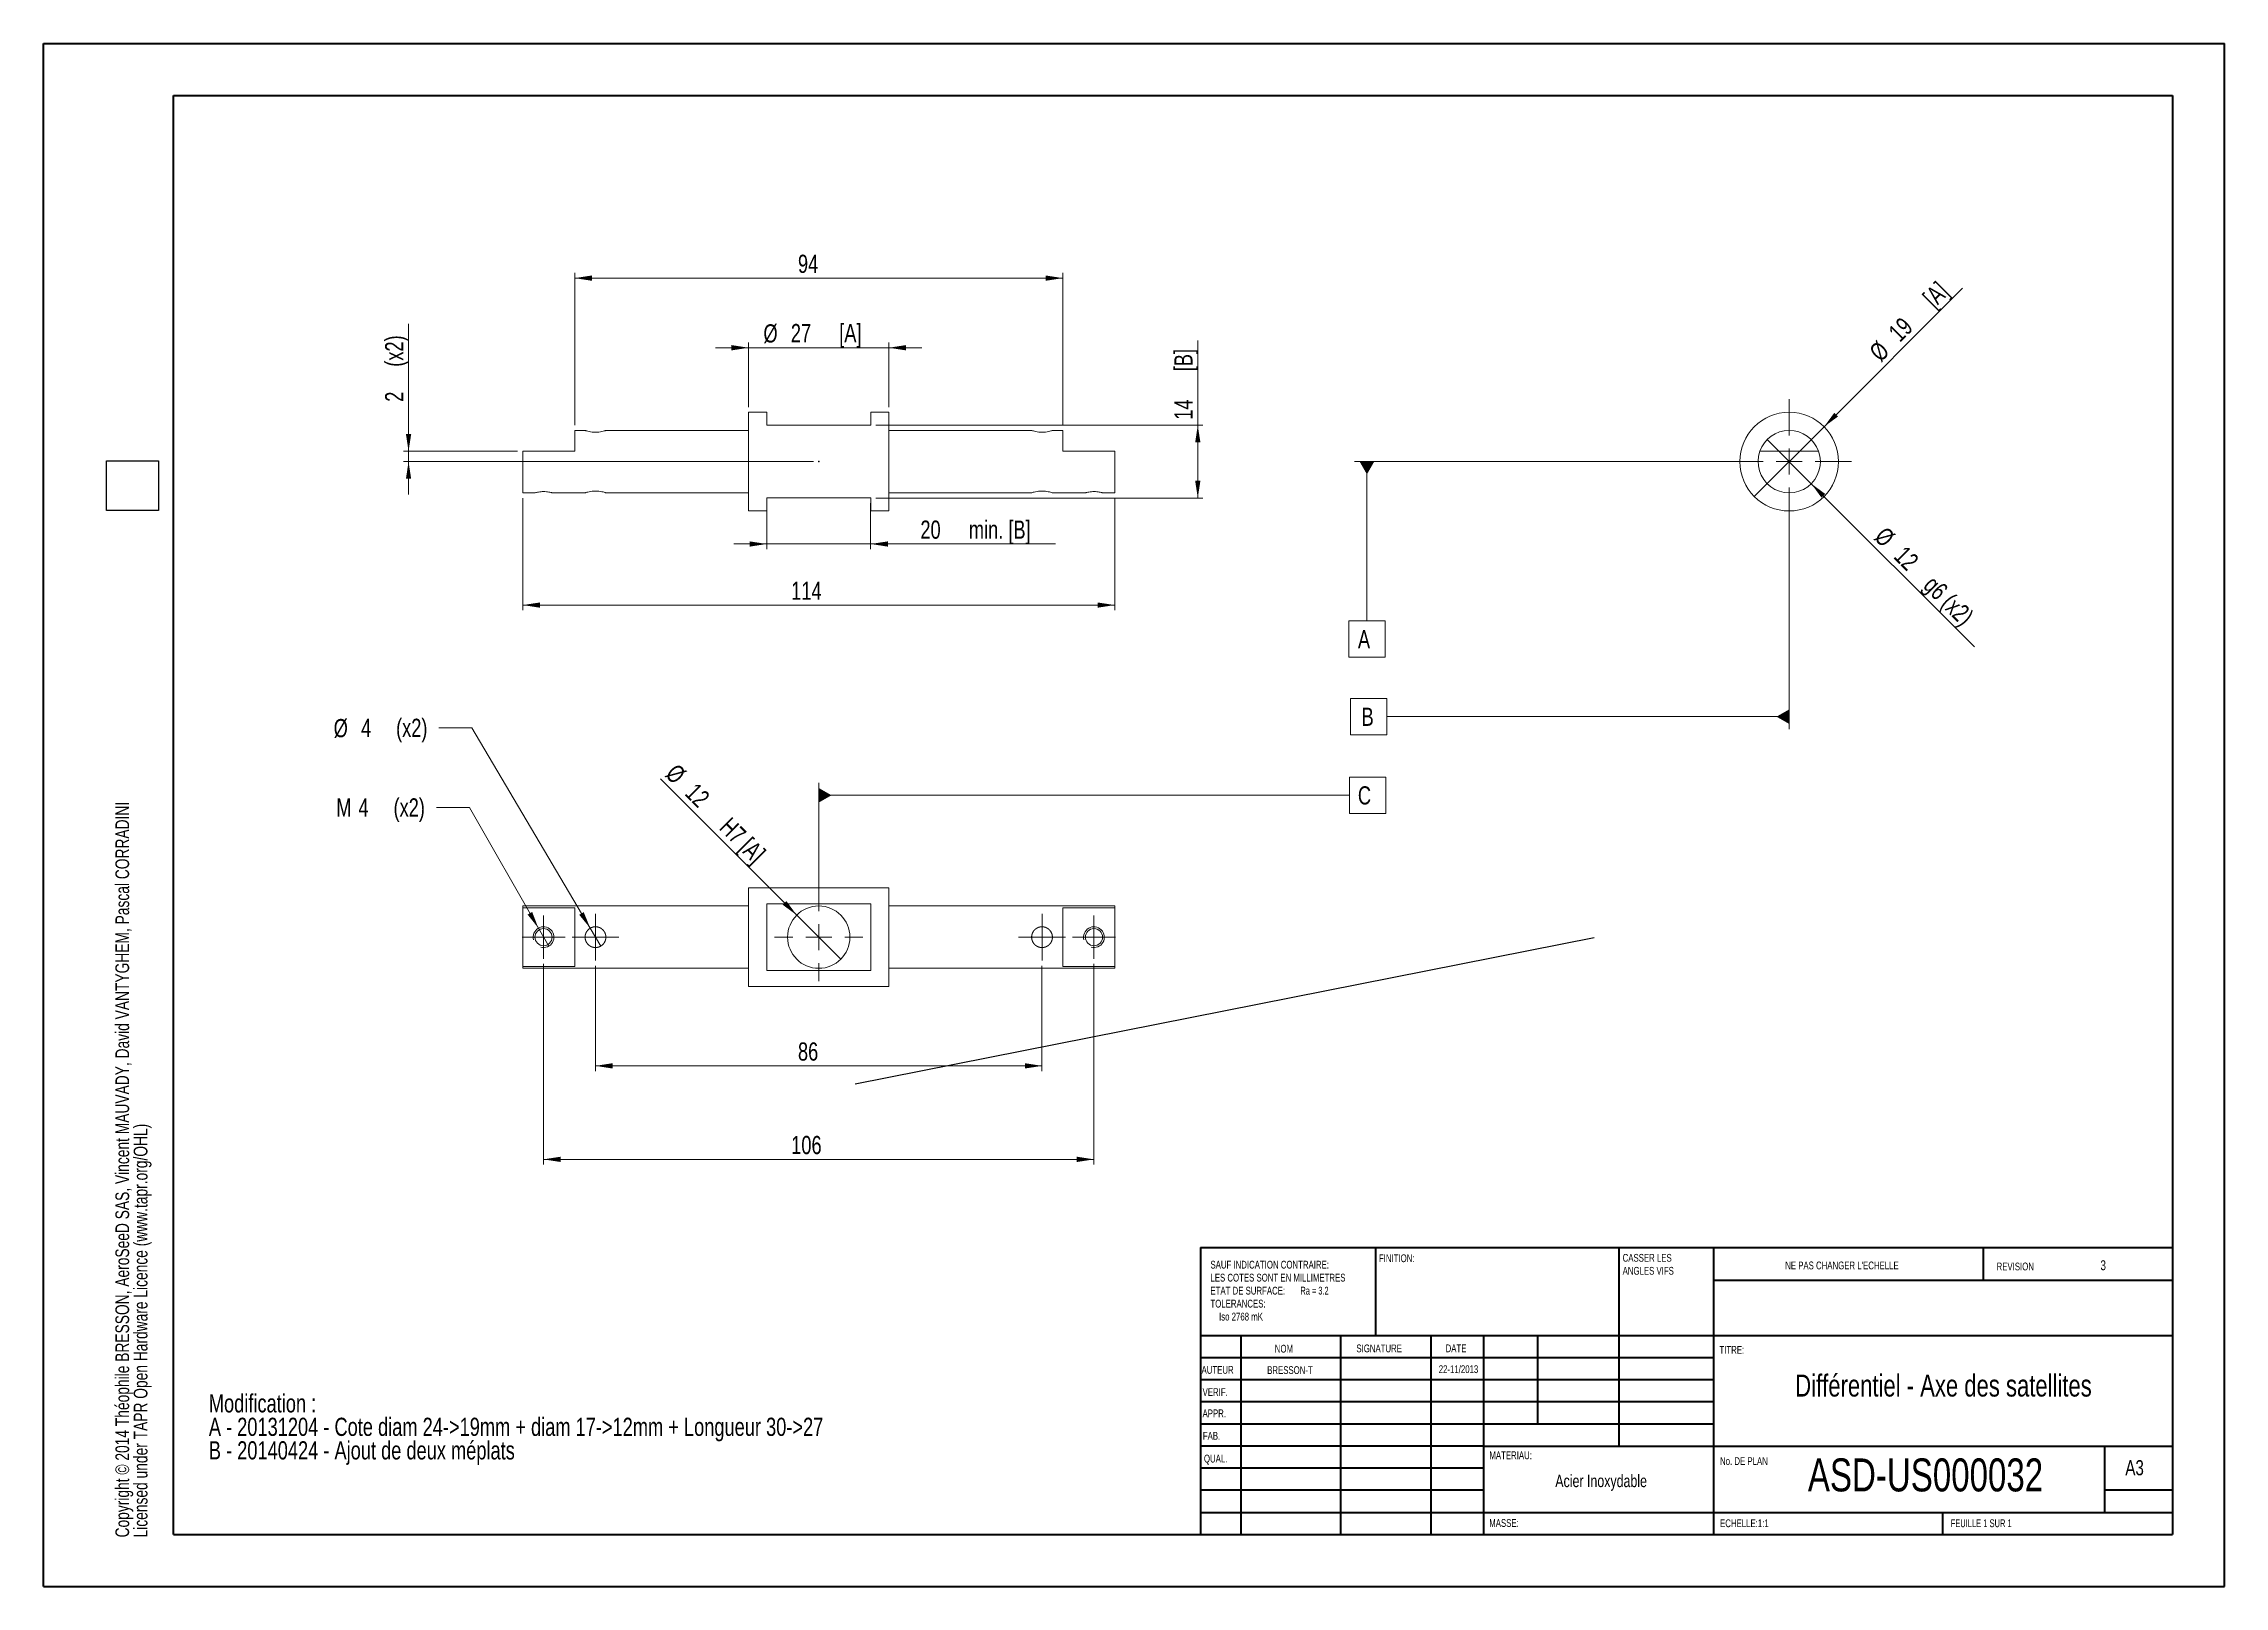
# Model space of a CAD drawing. Header units: millimetres. Extents: x 0 to 420, y 0 to 297.
import ezdxf

# ---------------------------------------------------------------- set-up
doc = ezdxf.new("R2010")
doc.units = ezdxf.units.MM
doc.header["$PDSIZE"] = -1
doc.styles.add('SLDTEXTSTYLE0', font='TXT', dxfattribs={"width": 0.75})
doc.styles.add('SLDTEXTSTYLE1', font='TXT', dxfattribs={"width": 0.7})
doc.styles.add('SLDTEXTSTYLE2', font='TXT', dxfattribs={"width": 0.6875})
doc.dimstyles.new('SLDDIMSTYLE0', dxfattribs={"dimtxt": 3.5, "dimasz": 3.302, "dimexe": 0, "dimexo": 0.0625, "dimgap": 0.875, "dimtad": 1, "dimrnd": 1e-09, "dimzin": 12, "dimdsep": 46, "dimtxsty": 'SLDTEXTSTYLE0', "dimsah": 1, "dimcen": 0.09, "dimadec": 0, "dimazin": 3, "dimtfac": 1, "dimtmove": 0, "dimatfit": 0, "dimfxl": 1, "dimfrac": 2, "dimtolj": 1, "dimtzin": 12, "dimarcsym": 0})
doc.dimstyles.new('SLDDIMSTYLE1', dxfattribs={"dimtxt": 3.5, "dimasz": 3.302, "dimexe": 0, "dimexo": 0.0625, "dimgap": 0.875, "dimtad": 0, "dimtih": 1, "dimtoh": 1, "dimrnd": 1e-09, "dimzin": 12, "dimdsep": 46, "dimtxsty": 'SLDTEXTSTYLE0', "dimsah": 1, "dimcen": 0.09, "dimadec": 0, "dimazin": 3, "dimtfac": 1, "dimtmove": 0, "dimatfit": 0, "dimfxl": 1, "dimfrac": 2, "dimtolj": 1, "dimtzin": 12, "dimarcsym": 0})
doc.dimstyles.new('SLDDIMSTYLE10', dxfattribs={"dimtxt": 3.5, "dimasz": 3.302, "dimexe": 0, "dimexo": 0.0625, "dimgap": 0.875, "dimtad": 1, "dimrnd": 1e-09, "dimzin": 12, "dimdsep": 46, "dimtxsty": 'SLDTEXTSTYLE0', "dimblk1": 'NONE', "dimsah": 1, "dimcen": 0, "dimadec": 0, "dimazin": 3, "dimtfac": 1, "dimtmove": 0, "dimatfit": 3, "dimldrblk": 'NONE', "dimfxl": 1, "dimfrac": 2, "dimtolj": 1, "dimtzin": 12, "dimarcsym": 0})
doc.dimstyles.new('SLDDIMSTYLE11', dxfattribs={"dimtxt": 3.5, "dimasz": 3.302, "dimexe": 0, "dimexo": 0.0625, "dimgap": 0.875, "dimtad": 1, "dimrnd": 1e-09, "dimzin": 12, "dimdsep": 46, "dimtxsty": 'SLDTEXTSTYLE0', "dimblk1": 'NONE', "dimsah": 1, "dimcen": 0, "dimadec": 0, "dimazin": 3, "dimtfac": 1, "dimtmove": 0, "dimatfit": 3, "dimldrblk": 'NONE', "dimfxl": 1, "dimfrac": 2, "dimtolj": 1, "dimtzin": 12, "dimarcsym": 0})
doc.dimstyles.new('SLDDIMSTYLE2', dxfattribs={"dimtxt": 3.5, "dimasz": 3.302, "dimexe": 0, "dimexo": 0.0625, "dimgap": 0.875, "dimtad": 0, "dimtih": 1, "dimtoh": 1, "dimrnd": 1e-09, "dimzin": 12, "dimdsep": 46, "dimtxsty": 'SLDTEXTSTYLE0', "dimsah": 1, "dimcen": 0.09, "dimadec": 0, "dimazin": 3, "dimtfac": 1, "dimtofl": 0, "dimtmove": 0, "dimatfit": 3, "dimfxl": 1, "dimfrac": 2, "dimtolj": 1, "dimtzin": 12, "dimarcsym": 0})
doc.dimstyles.new('SLDDIMSTYLE3', dxfattribs={"dimtxt": 3.5, "dimasz": 3.302, "dimexe": 0, "dimexo": 0.0625, "dimgap": 0.875, "dimtad": 1, "dimrnd": 1e-09, "dimzin": 12, "dimdsep": 46, "dimtxsty": 'SLDTEXTSTYLE0', "dimsah": 1, "dimcen": 0.09, "dimadec": 0, "dimazin": 3, "dimtfac": 1, "dimtofl": 0, "dimtmove": 0, "dimatfit": 3, "dimfxl": 1, "dimfrac": 2, "dimtolj": 1, "dimtzin": 12, "dimarcsym": 0})
doc.dimstyles.new('SLDDIMSTYLE4', dxfattribs={"dimtxt": 3.5, "dimasz": 3.302, "dimexe": 0, "dimexo": 0.0625, "dimgap": 0.875, "dimtad": 0, "dimtih": 1, "dimtoh": 1, "dimrnd": 1e-09, "dimzin": 12, "dimdsep": 46, "dimtxsty": 'SLDTEXTSTYLE0', "dimsah": 1, "dimcen": 0.09, "dimadec": 0, "dimazin": 3, "dimtfac": 1, "dimtmove": 0, "dimatfit": 0, "dimfxl": 1, "dimfrac": 2, "dimtolj": 1, "dimtzin": 12, "dimarcsym": 0})
doc.dimstyles.new('SLDDIMSTYLE6', dxfattribs={"dimtxt": 3.5, "dimasz": 3.302, "dimexe": 0, "dimexo": 0.0625, "dimgap": 0.875, "dimtad": 0, "dimtih": 1, "dimtoh": 1, "dimrnd": 1e-09, "dimzin": 12, "dimdsep": 46, "dimtxsty": 'SLDTEXTSTYLE0', "dimblk1": 'NONE', "dimsah": 1, "dimcen": 0, "dimadec": 0, "dimazin": 3, "dimtfac": 1, "dimtmove": 0, "dimatfit": 3, "dimldrblk": 'NONE', "dimfxl": 1, "dimfrac": 2, "dimtolj": 1, "dimtzin": 12, "dimarcsym": 0})
doc.dimstyles.new('SLDDIMSTYLE7', dxfattribs={"dimtxt": 3.5, "dimasz": 3.302, "dimexe": 0, "dimexo": 0.0625, "dimgap": 0.875, "dimtad": 0, "dimtih": 1, "dimtoh": 1, "dimrnd": 1e-09, "dimzin": 12, "dimdsep": 46, "dimtxsty": 'SLDTEXTSTYLE0', "dimblk1": 'NONE', "dimsah": 1, "dimcen": 0, "dimadec": 0, "dimazin": 3, "dimtfac": 1, "dimtmove": 0, "dimatfit": 3, "dimldrblk": 'NONE', "dimfxl": 1, "dimfrac": 2, "dimtolj": 1, "dimtzin": 12, "dimarcsym": 0})
doc.dimstyles.new('SLDDIMSTYLE8', dxfattribs={"dimtxt": 3.5, "dimasz": 3.302, "dimexe": 0, "dimexo": 0.0625, "dimgap": 0.875, "dimtad": 1, "dimrnd": 1e-09, "dimzin": 12, "dimdsep": 46, "dimtxsty": 'SLDTEXTSTYLE0', "dimblk1": 'NONE', "dimsah": 1, "dimcen": 0, "dimadec": 0, "dimazin": 3, "dimtfac": 1, "dimtmove": 0, "dimatfit": 3, "dimldrblk": 'NONE', "dimfxl": 1, "dimfrac": 2, "dimtolj": 1, "dimtzin": 12, "dimarcsym": 0})
doc.dimstyles.new('SLDDIMSTYLE9', dxfattribs={"dimtxt": 0, "dimasz": 3.302, "dimexe": 0, "dimexo": 0.0625, "dimgap": 0, "dimtad": 0, "dimtih": 1, "dimtoh": 1, "dimdec": 0, "dimrnd": 1e-09, "dimzin": 0, "dimdsep": 46, "dimtxsty": 'Standard', "dimblk1": 'NONE', "dimblk2": 'NONE', "dimsah": 1, "dimcen": 0.09, "dimadec": 0, "dimazin": 0, "dimtfac": 3.302, "dimtdec": 0, "dimtofl": 0, "dimtmove": 0, "dimatfit": 3, "dimldrblk": 'NONE', "dimfxl": 1, "dimfrac": 2, "dimtolj": 1, "dimtzin": 0, "dimarcsym": 0})
picture_1 = doc.add_image_def('image1.bmp', size_in_pixel=(400, 420))

# ---------------------------------------------------------------- blocks, each defined once
blk = doc.blocks.new('SW_NOTE_0')
at = {"color": 0, "linetype": 'Continuous', "lineweight": 0, "char_height": 3.5, "attachment_point": 1, "style": 'SLDTEXTSTYLE0'}
for s, insert in [('Modification :', (0, 4.51)), ('A - 20131204 - Cote diam 24->19mm + diam 17->12mm + Longueur 30->27', (0, -0.01)), ('B - 20140424 - Ajout de deux méplats', (0, -4.54))]:
    blk.add_mtext(s, dxfattribs=dict(at, insert=insert))
blk = doc.blocks.new('SW_NOTE_1')
at = {"color": 0, "linetype": 'Continuous', "lineweight": 0, "char_height": 2.6458, "attachment_point": 1, "rotation": 90, "style": 'SLDTEXTSTYLE0'}
for s, insert in [('Copyright © 2014 Théophile BRESSON, AeroSeeD SAS, Vincent MAUVADY, David VANTYGHEM, Pascal CORRADINI', (-3.41, 0)), ('Licensed under TAPR Open Hardware Licence (www.tapr.org/OHL)', (0.12, 0))]:
    blk.add_mtext(s, dxfattribs=dict(at, insert=insert))
blk = doc.blocks.new('SW_NOTE_2')
at = {"color": 0, "linetype": 'Continuous', "lineweight": 0, "char_height": 1.5, "attachment_point": 1, "style": 'SLDTEXTSTYLE0'}
for s, insert in [('CASSER LES', (0, 1.93)), ('ANGLES VIFS', (0, -0.57))]:
    blk.add_mtext(s, dxfattribs=dict(at, insert=insert))
blk = doc.blocks.new('SW_NOTE_3')
at = {"color": 0, "linetype": 'Continuous', "lineweight": 0, "char_height": 1.5, "attachment_point": 1}
for s, insert, style in [('SAUF INDICATION CONTRAIRE:', (0, 1.93), 'SLDTEXTSTYLE0'), ('LES COTES SONT EN MILLIMETRES', (0, -0.57), 'SLDTEXTSTYLE0'), ('ETAT DE SURFACE:', (0, -3.07), 'SLDTEXTSTYLE0'), ('Ra = 3.2', (17.33, -3.07), 'SLDTEXTSTYLE2'), ('TOLERANCES:', (0, -5.57), 'SLDTEXTSTYLE0'), ('Iso 2768 mK', (1.66, -8.07), 'SLDTEXTSTYLE0')]:
    blk.add_mtext(s, dxfattribs=dict(at, insert=insert, style=style))
blk = doc.blocks.new('*D5')
at = {"color": 7, "linetype": 'Continuous', "lineweight": 0}
for p, q in [((70.36, 218.74), (70.36, 243.26)), ((91.36, 218.74), (69.36, 218.74)), ((70.36, 218.74), (70.36, 216.74)), ((148.36, 216.74), (69.36, 216.74)), ((70.36, 216.74), (70.36, 210.39))]:
    blk.add_line(p, q, dxfattribs=at)
for points in [[(70.36, 218.74), (70.87, 222.05), (69.86, 222.05)], [(70.36, 216.74), (69.86, 213.44), (70.87, 213.44)]]:
    blk.add_solid(points, dxfattribs=at)
at = {"color": 7, "linetype": 'Continuous', "lineweight": 0, "char_height": 3.5, "attachment_point": 1, "rotation": 90, "style": 'SLDTEXTSTYLE0'}
for s, insert in [('(x2)', (65.85, 235.01, 0.1)), ('2', (65.85, 228.27, 0.1))]:
    blk.add_mtext(s, dxfattribs=dict(at, insert=insert))
blk = doc.blocks.new('*D6')
at = {"color": 7, "linetype": 'Continuous', "lineweight": 0}
for p, q in [((135.86, 227.24), (135.86, 239.67)), ((162.86, 227.24), (162.86, 239.67)), ((135.86, 238.67), (129.51, 238.67)), ((135.86, 238.67), (162.86, 238.67)), ((162.86, 238.67), (169.21, 238.67))]:
    blk.add_line(p, q, dxfattribs=at)
for points in [[(135.86, 238.67), (132.56, 239.18), (132.56, 238.16)], [(162.86, 238.67), (166.17, 238.16), (166.17, 239.18)]]:
    blk.add_solid(points, dxfattribs=at)
at = {"color": 7, "linetype": 'Continuous', "lineweight": 0, "char_height": 3.5, "attachment_point": 1, "style": 'SLDTEXTSTYLE0'}
for s, insert in [('%%c', (138.71, 243.18, 0.1)), ('27', (143.99, 243.24, 0.1)), ('[A]', (153.31, 243.24, 0.1))]:
    blk.add_mtext(s, dxfattribs=dict(at, insert=insert))
blk = doc.blocks.new('*D7')
at = {"color": 7, "linetype": 'Continuous', "lineweight": 0}
for p, q in [((102.36, 223.74), (102.36, 253.07)), ((102.36, 252.07), (196.36, 252.07)), ((196.36, 223.74), (196.36, 253.07))]:
    blk.add_line(p, q, dxfattribs=at)
for points in [[(102.36, 252.07), (105.67, 251.56), (105.67, 252.58)], [(196.36, 252.07), (193.06, 252.58), (193.06, 251.56)]]:
    blk.add_solid(points, dxfattribs=at)
at = {"color": 7, "linetype": 'Continuous', "lineweight": 0, "insert": (145.36, 256.58, 0.1), "char_height": 3.5, "attachment_point": 1, "style": 'SLDTEXTSTYLE0'}
blk.add_mtext('94', dxfattribs=at)
blk = doc.blocks.new('*D8')
at = {"color": 7, "linetype": 'Continuous', "lineweight": 0}
for p, q in [((92.36, 209.74), (92.36, 188.13)), ((206.36, 209.74), (206.36, 188.13)), ((92.36, 189.13), (206.36, 189.13))]:
    blk.add_line(p, q, dxfattribs=at)
for points in [[(92.36, 189.13), (95.67, 188.62), (95.67, 189.63)], [(206.36, 189.13), (203.06, 189.63), (203.06, 188.62)]]:
    blk.add_solid(points, dxfattribs=at)
at = {"color": 7, "linetype": 'Continuous', "lineweight": 0, "insert": (144.06, 193.64, 0.1), "char_height": 3.5, "attachment_point": 1, "style": 'SLDTEXTSTYLE0'}
blk.add_mtext('114', dxfattribs=at)
blk = doc.blocks.new('*D9')
at = {"color": 7, "linetype": 'Continuous', "lineweight": 0}
for p, q in [((222.36, 223.74), (222.36, 240.07)), ((160.36, 223.74), (223.36, 223.74)), ((222.36, 223.74), (222.36, 209.74)), ((160.36, 209.74), (223.36, 209.74))]:
    blk.add_line(p, q, dxfattribs=at)
for points in [[(222.36, 223.74), (221.86, 220.44), (222.87, 220.44)], [(222.36, 209.74), (222.87, 213.05), (221.86, 213.05)]]:
    blk.add_solid(points, dxfattribs=at)
at = {"color": 7, "linetype": 'Continuous', "lineweight": 0, "char_height": 3.5, "attachment_point": 1, "rotation": 90, "style": 'SLDTEXTSTYLE0'}
for s, insert in [('[B]', (217.85, 234.14, 0.1)), ('14', (217.85, 224.81, 0.1))]:
    blk.add_mtext(s, dxfattribs=dict(at, insert=insert))
blk = doc.blocks.new('*D10')
at = {"color": 7, "linetype": 'Continuous', "lineweight": 0}
for p, q in [((139.36, 208.74), (139.36, 199.89)), ((159.36, 208.74), (159.36, 199.89)), ((139.36, 200.89), (133.01, 200.89)), ((139.36, 200.89), (159.36, 200.89)), ((159.36, 200.89), (194.94, 200.89))]:
    blk.add_line(p, q, dxfattribs=at)
for points in [[(139.36, 200.89), (136.06, 201.39), (136.06, 200.38)], [(159.36, 200.89), (162.67, 200.38), (162.67, 201.39)]]:
    blk.add_solid(points, dxfattribs=at)
at = {"color": 7, "linetype": 'Continuous', "lineweight": 0, "char_height": 3.5, "attachment_point": 1, "style": 'SLDTEXTSTYLE0'}
for s, insert in [('20', (168.94, 205.4, 0.1)), ('min. [B]', (178.27, 205.4, 0.1))]:
    blk.add_mtext(s, dxfattribs=dict(at, insert=insert))
blk = doc.blocks.new('*D12')
at = {"color": 7, "linetype": 'Continuous', "lineweight": 0}
for p, q in [((106.36, 119.7), (106.36, 99.42)), ((192.36, 119.7), (192.36, 99.42)), ((106.36, 100.42), (192.36, 100.42))]:
    blk.add_line(p, q, dxfattribs=at)
for points in [[(106.36, 100.42), (109.67, 99.91), (109.67, 100.93)], [(192.36, 100.42), (189.06, 100.93), (189.06, 99.91)]]:
    blk.add_solid(points, dxfattribs=at)
at = {"color": 7, "linetype": 'Continuous', "lineweight": 0, "insert": (145.36, 104.93, 0.1), "char_height": 3.5, "attachment_point": 1, "style": 'SLDTEXTSTYLE0'}
blk.add_mtext('86', dxfattribs=at)
blk = doc.blocks.new('*D13')
at = {"color": 7, "linetype": 'Continuous', "lineweight": 0}
for p, q in [((96.36, 120.05), (96.36, 81.42)), ((202.36, 120.05), (202.36, 81.42)), ((96.36, 82.42), (202.36, 82.42))]:
    blk.add_line(p, q, dxfattribs=at)
for points in [[(96.36, 82.42), (99.67, 81.91), (99.67, 82.93)], [(202.36, 82.42), (199.06, 82.93), (199.06, 81.91)]]:
    blk.add_solid(points, dxfattribs=at)
at = {"color": 7, "linetype": 'Continuous', "lineweight": 0, "insert": (144.06, 86.93, 0.1), "char_height": 3.5, "attachment_point": 1, "style": 'SLDTEXTSTYLE0'}
blk.add_mtext('106', dxfattribs=at)
blk = doc.blocks.new('*D14')
at = {"color": 7, "linetype": 'Continuous', "lineweight": 0}
for p, q in [((82.56, 165.49), (76.21, 165.49)), ((105.35, 126.92), (82.56, 165.49)), ((107.38, 123.48), (105.35, 126.92))]:
    blk.add_line(p, q, dxfattribs=at)
blk.add_solid([(105.35, 126.92), (104.1, 130.02), (103.23, 129.5)], dxfattribs=at)
at = {"color": 7, "linetype": 'Continuous', "lineweight": 0, "char_height": 3.5, "attachment_point": 1, "style": 'SLDTEXTSTYLE0'}
for s, insert in [('%%c', (55.94, 167.19, 0.1)), ('4', (61.22, 167.25, 0.1)), ('(x2)', (67.96, 167.25, 0.1))]:
    blk.add_mtext(s, dxfattribs=dict(at, insert=insert))
blk = doc.blocks.new('_NONE')
blk = doc.blocks.new('*D15')
at = {"color": 7, "linetype": 'Continuous', "lineweight": 0}
for p, q in [((82.07, 150.19), (75.72, 150.19)), ((95.37, 126.93), (82.07, 150.19)), ((97.36, 123.46), (95.37, 126.93))]:
    blk.add_line(p, q, dxfattribs=at)
blk.add_solid([(95.37, 126.93), (94.17, 130.05), (93.29, 129.55)], dxfattribs=at)
at = {"color": 7, "linetype": 'Continuous', "lineweight": 0, "char_height": 3.5, "attachment_point": 1, "style": 'SLDTEXTSTYLE0'}
for s, insert in [('M', (56.44, 151.92, 0.1)), ('4', (60.72, 151.92, 0.1)), ('(x2)', (67.47, 151.92, 0.1))]:
    blk.add_mtext(s, dxfattribs=dict(at, insert=insert))
blk = doc.blocks.new('*D16')
at = {"color": 7, "linetype": 'Continuous', "lineweight": 0}
for q in [(118.91, 155.65), (153.61, 120.95)]:
    blk.add_line((145.12, 129.44), q, dxfattribs=at)
blk.add_solid([(145.12, 129.44), (143.15, 132.13), (142.43, 131.42)], dxfattribs=at)
at = {"color": 7, "linetype": 'Continuous', "lineweight": 0, "char_height": 3.5, "attachment_point": 1, "rotation": 315, "style": 'SLDTEXTSTYLE0'}
for s, insert in [('%%c', (122.09, 158.83, 0.1)), ('12', (125.86, 155.14, 0.1)), ('H7 [A]', (132.46, 148.54, 0.1))]:
    blk.add_mtext(s, dxfattribs=dict(at, insert=insert))
blk = doc.blocks.new('SW_CENTERMARKSYMBOL_0')
at = {"color": 0, "linetype": 'Continuous', "lineweight": 0}
for p, q in [((0, 5), (0, 8.5)), ((-5, 0), (-8.5, 0)), ((0, 0), (-2.5, 0)), ((0, 0), (0, 2.5)), ((0, 0), (0, -2.5)), ((0, 0), (2.5, 0)), ((5, 0), (8.5, 0)), ((0, -5), (0, -8.5))]:
    blk.add_line(p, q, dxfattribs=at)
blk = doc.blocks.new('SW_CENTERMARKSYMBOL_1')
at = {"color": 0, "linetype": 'Continuous', "lineweight": 0}
for p, q in [((0, 2.5), (0, 4.5)), ((-2.5, 0), (-4.5, 0)), ((0, 0), (-2.5, 0)), ((0, 0), (0, 2.5)), ((0, 0), (0, -2.5)), ((0, 0), (2.5, 0)), ((2.5, 0), (4.5, 0)), ((0, -2.5), (0, -4.5))]:
    blk.add_line(p, q, dxfattribs=at)
blk = doc.blocks.new('SW_CENTERMARKSYMBOL_2')
at = {"color": 0, "linetype": 'Continuous', "lineweight": 0}
for p, q in [((0, 2.5), (0, 4.5)), ((-2.5, 0), (-4.5, 0)), ((0, 0), (-2.5, 0)), ((0, 0), (0, 2.5)), ((0, 0), (0, -2.5)), ((0, 0), (2.5, 0)), ((2.5, 0), (4.5, 0)), ((0, -2.5), (0, -4.5))]:
    blk.add_line(p, q, dxfattribs=at)
blk = doc.blocks.new('SW_CENTERMARKSYMBOL_3')
at = {"color": 0, "linetype": 'Continuous', "lineweight": 0}
for p, q in [((-2.5, 0), (-4.15, 0)), ((0, 0), (-2.5, 0)), ((0, 2.5), (0, 4.15)), ((0, 0), (0, 2.5)), ((0, 0), (0, -2.5)), ((0, 0), (2.5, 0)), ((2.5, 0), (4.15, 0)), ((0, -2.5), (0, -4.15))]:
    blk.add_line(p, q, dxfattribs=at)
blk = doc.blocks.new('SW_CENTERMARKSYMBOL_4')
at = {"color": 0, "linetype": 'Continuous', "lineweight": 0}
for p, q in [((-2.5, 0), (-4.15, 0)), ((0, 0), (-2.5, 0)), ((0, 2.5), (0, 4.15)), ((0, 0), (0, 2.5)), ((0, 0), (0, -2.5)), ((0, 0), (2.5, 0)), ((2.5, 0), (4.15, 0)), ((0, -2.5), (0, -4.15))]:
    blk.add_line(p, q, dxfattribs=at)
blk = doc.blocks.new('SW_DATUMTAG_0')
at = {"color": 0, "linetype": 'Continuous', "lineweight": 0}
for p, q in [((-103.83, -16.03), (-103.83, 5.18)), ((-1.6, -0.72), (-1.6, 6.28)), ((-1.6, 6.28), (5.4, 6.28)), ((5.4, 6.28), (5.4, -0.72)), ((-103.83, 2.78), (-1.6, 2.78)), ((5.4, -0.72), (-1.6, -0.72))]:
    blk.add_line(p, q, dxfattribs=at)
blk.add_solid([(-103.83, 1.38), (-103.83, 4.18), (-101.38, 2.78)], dxfattribs=at)
at = {"color": 0, "linetype": 'Continuous', "lineweight": 0, "insert": (0, 4.51), "char_height": 3.5, "attachment_point": 1, "style": 'SLDTEXTSTYLE0'}
blk.add_mtext('C', dxfattribs=at)
blk = doc.blocks.new('*D23')
at = {"color": 7, "linetype": 'Continuous', "lineweight": 0}
for q in [(332.02, 220.99), (371.95, 181.06)]:
    blk.add_line((340.51, 212.5), q, dxfattribs=at)
blk.add_solid([(340.51, 212.5), (342.48, 209.81), (343.2, 210.53)], dxfattribs=at)
at = {"color": 7, "linetype": 'Continuous', "lineweight": 0, "char_height": 3.5, "attachment_point": 1, "rotation": 315, "style": 'SLDTEXTSTYLE0'}
for s, insert in [('%%c', (354.93, 204.45, 0.1)), ('12', (358.7, 200.76, 0.1)), ('g6 (x2)', (364.36, 195.09, 0.1))]:
    blk.add_mtext(s, dxfattribs=dict(at, insert=insert))
blk = doc.blocks.new('*D24')
at = {"color": 7, "linetype": 'Continuous', "lineweight": 0}
for q in [(369.67, 250.15), (329.55, 210.03)]:
    blk.add_line((342.98, 223.46), q, dxfattribs=at)
blk.add_solid([(342.98, 223.46), (345.68, 225.44), (344.96, 226.16)], dxfattribs=at)
at = {"color": 7, "linetype": 'Continuous', "lineweight": 0, "char_height": 3.5, "attachment_point": 1, "rotation": 45, "style": 'SLDTEXTSTYLE0'}
for s, insert in [('[A]', (361.7, 248.62, 0.1)), ('19', (355.1, 242.03, 0.1)), ('%%c', (351.41, 238.26, 0.1))]:
    blk.add_mtext(s, dxfattribs=dict(at, insert=insert))
blk = doc.blocks.new('SW_CENTERMARKSYMBOL_5')
at = {"color": 0, "linetype": 'Continuous', "lineweight": 0}
for p, q in [((0, 5), (0, 12)), ((-5, 0), (-12, 0)), ((0, 0), (-2.5, 0)), ((0, 0), (0, 2.5)), ((0, 0), (0, -2.5)), ((0, 0), (2.5, 0)), ((5, 0), (12, 0)), ((0, -5), (0, -12))]:
    blk.add_line(p, q, dxfattribs=at)
blk = doc.blocks.new('SW_DATUMTAG_1')
at = {"color": 0, "linetype": 'Continuous', "lineweight": 0}
for p, q in [((71.06, 36.95), (-0.67, 36.95)), ((1.73, 36.95), (1.73, 6.28)), ((-1.77, -0.72), (-1.77, 6.28)), ((-1.77, 6.28), (5.23, 6.28)), ((5.23, 6.28), (5.23, -0.72)), ((5.23, -0.72), (-1.77, -0.72))]:
    blk.add_line(p, q, dxfattribs=at)
blk.add_solid([(3.13, 36.95), (0.33, 36.95), (1.73, 34.5)], dxfattribs=at)
at = {"color": 0, "linetype": 'Continuous', "lineweight": 0, "insert": (0, 4.51), "char_height": 3.5, "attachment_point": 1, "style": 'SLDTEXTSTYLE0'}
blk.add_mtext('A', dxfattribs=at)
blk = doc.blocks.new('SW_DATUMTAG_2')
at = {"color": 0, "linetype": 'Continuous', "lineweight": 0}
for p, q in [((82.36, 39.88), (82.36, 0.38)), ((-2.16, -0.72), (-2.16, 6.28)), ((-2.16, 6.28), (4.84, 6.28)), ((4.84, 6.28), (4.84, -0.72)), ((82.36, 2.78), (4.84, 2.78)), ((4.84, -0.72), (-2.16, -0.72))]:
    blk.add_line(p, q, dxfattribs=at)
blk.add_solid([(82.36, 1.38), (82.36, 4.18), (79.91, 2.78)], dxfattribs=at)
at = {"color": 0, "linetype": 'Continuous', "lineweight": 0, "insert": (0, 4.51), "char_height": 3.5, "attachment_point": 1, "style": 'SLDTEXTSTYLE0'}
blk.add_mtext('B', dxfattribs=at)

msp = doc.modelspace()

# ---------------------------------------------------------------- linework, layer by layer
at = {"color": 7, "linetype": 'Continuous', "lineweight": 40}
for p, q in [((0.079, 0.215), (0.079, 297.215)), ((0.079, 297.215), (420.079, 297.215)), ((420.079, 0.215), (420.079, 297.215)), ((25.079, 10.215), (25.079, 287.215)), ((25.079, 287.215), (410.079, 287.215)), ((410.079, 287.215), (410.079, 10.215)), ((222.879, 65.465), (410.079, 65.465)), ((222.879, 65.465), (222.879, 10.215)), ((256.679, 48.465), (256.679, 65.465)), ((303.479, 65.465), (303.479, 27.215)), ((321.679, 65.465), (321.679, 10.215)), ((373.679, 59.09), (373.679, 65.465)), ((410.079, 59.09), (321.679, 59.09)), ((410.079, 48.465), (222.879, 48.465)), ((230.679, 48.465), (230.679, 10.215)), ((249.87, 48.465), (249.87, 10.215)), ((267.278, 48.465), (267.278, 10.215)), ((277.479, 10.215), (277.479, 48.465)), ((287.879, 31.465), (287.879, 48.465)), ((321.679, 44.215), (222.879, 44.215)), ((321.679, 39.965), (222.879, 39.965)), ((321.679, 35.715), (222.879, 35.715)), ((321.679, 31.465), (222.879, 31.465)), ((277.479, 27.215), (222.879, 27.215)), ((277.479, 27.215), (410.079, 27.215)), ((397.079, 14.465), (397.079, 27.215)), ((277.479, 22.965), (222.879, 22.965)), ((277.479, 18.715), (222.879, 18.715)), ((410.079, 18.715), (397.079, 18.715)), ((222.879, 14.465), (410.079, 14.465)), ((365.879, 10.215), (365.879, 14.465)), ((25.079, 10.215), (410.079, 10.215)), ((0.079, 0.215), (420.079, 0.215))]:
    msp.add_line(p, q, dxfattribs=at)
at = {"color": 7, "linetype": 'Continuous', "lineweight": 15}
for p, q in [((104.386, 222.745), (102.364, 222.745)), ((102.364, 222.745), (102.364, 218.745)), ((135.864, 222.745), (108.346, 222.745)), ((139.364, 226.245), (135.864, 226.245)), ((135.864, 226.245), (135.864, 207.245)), ((139.364, 223.745), (139.364, 226.245)), ((159.364, 223.745), (139.364, 223.745)), ((162.864, 226.245), (159.364, 226.245)), ((159.364, 226.245), (159.364, 223.745)), ((162.864, 226.245), (162.864, 207.245)), ((190.386, 222.745), (162.864, 222.745)), ((196.364, 222.745), (194.346, 222.745)), ((196.364, 218.745), (196.364, 222.745)), ((92.364, 218.745), (92.364, 210.745)), ((102.364, 218.745), (92.364, 218.745)), ((106.203, 222.411), (106.538, 222.412)), ((192.203, 222.411), (192.538, 222.412)), ((206.364, 218.745), (196.364, 218.745)), ((206.364, 218.745), (206.364, 210.745)), ((330.608, 218.745), (341.921, 218.745)), ((92.364, 210.745), (94.726, 210.745)), ((96.483, 210.971), (96.181, 210.969)), ((97.995, 210.745), (104.383, 210.745)), ((106.526, 211.079), (106.191, 211.078)), ((108.342, 210.745), (135.864, 210.745)), ((162.864, 210.745), (190.383, 210.745)), ((192.526, 211.079), (192.191, 211.078)), ((194.342, 210.745), (200.726, 210.745)), ((202.483, 210.971), (202.181, 210.969)), ((203.995, 210.745), (206.364, 210.745)), ((135.864, 207.245), (139.364, 207.245)), ((139.364, 209.745), (159.364, 209.745)), ((139.364, 207.245), (139.364, 209.745)), ((159.364, 209.745), (159.364, 207.245)), ((159.364, 207.245), (162.864, 207.245)), ((162.864, 134.697), (135.864, 134.697)), ((135.864, 134.697), (135.864, 115.697)), ((162.864, 134.697), (162.864, 115.697)), ((135.864, 131.197), (92.364, 131.197)), ((92.364, 131.197), (92.364, 130.854)), ((92.364, 130.854), (102.364, 130.854)), ((92.364, 130.854), (92.364, 119.54)), ((102.364, 130.854), (102.364, 119.54)), ((139.364, 131.62), (159.364, 131.62)), ((139.364, 118.774), (139.364, 131.62)), ((159.364, 131.62), (159.364, 118.774)), ((206.364, 131.197), (162.864, 131.197)), ((196.364, 130.854), (206.364, 130.854)), ((196.364, 119.54), (196.364, 130.854)), ((206.364, 131.197), (206.364, 130.854)), ((206.364, 119.54), (206.364, 130.854)), ((92.364, 119.54), (92.364, 119.197)), ((102.364, 119.54), (92.364, 119.54)), ((92.364, 119.197), (135.864, 119.197)), ((159.364, 118.774), (139.364, 118.774)), ((162.864, 119.197), (206.364, 119.197)), ((206.364, 119.54), (196.364, 119.54)), ((206.364, 119.54), (206.364, 119.197)), ((135.864, 115.697), (162.864, 115.697))]:
    msp.add_line(p, q, dxfattribs=at)
at = {"color": 7, "linetype": 'Continuous'}
for q in [(149.364, 216.821), (149.402, 216.745)]:
    msp.add_line((149.364, 216.745), q, dxfattribs=at)
at = {"color": 7, "linetype": 'Continuous', "lineweight": 15}
for centre, radius in [((336.265, 216.745), 9.5), ((149.364, 125.197), 6), ((96.364, 125.197), 1.65), ((202.364, 125.197), 1.65)]:
    msp.add_circle(centre, radius, dxfattribs=at)
for start, end in [(19.47122, 160.52878), (160.52878, 19.47122)]:
    msp.add_arc((336.265, 216.745), 6, start, end, dxfattribs=at)
at = {"color": 7, "linetype": 'Continuous', "lineweight": 0}
for centre in [(96.364, 125.197), (202.364, 125.197)]:
    msp.add_arc(centre, 2, 255, 195, dxfattribs=at)
at = {"color": 7, "linetype": 'Continuous', "lineweight": 15}
for points, knots in [([(106.364, 222.402), (106.147, 222.409), (105.712, 222.424), (105.126, 222.529), (104.671, 222.645), (104.396, 222.734), (104.389, 222.736), (104.386, 222.737)], [0, 0, 0, 0, 0.206602, 0.4129174, 0.6265862, 0.8457174, 1, 1, 1, 1]), ([(108.346, 222.739), (108.341, 222.737), (108.33, 222.733), (108.069, 222.649), (107.629, 222.535), (107.035, 222.425), (106.585, 222.409), (106.364, 222.402)], [0, 0, 0, 0, 0.15849068, 0.361609, 0.57228667, 0.79112584, 1, 1, 1, 1]), ([(192.364, 222.402), (192.147, 222.409), (191.712, 222.424), (191.126, 222.529), (190.671, 222.645), (190.396, 222.734), (190.389, 222.736), (190.386, 222.737)], [0, 0, 0, 0, 0.2066029, 0.4129181, 0.6265866, 0.8457176, 1, 1, 1, 1]), ([(194.346, 222.739), (194.341, 222.737), (194.33, 222.733), (194.069, 222.649), (193.629, 222.535), (193.035, 222.425), (192.585, 222.409), (192.364, 222.402)], [0, 0, 0, 0, 0.1584907, 0.3616091, 0.5722867, 0.791127, 1, 1, 1, 1]), ([(94.726, 210.748), (94.734, 210.75), (94.751, 210.755), (94.989, 210.817), (95.372, 210.896), (95.855, 210.963), (96.204, 210.972), (96.364, 210.976)], [0, 0, 0, 0, 0.1776974, 0.3845768, 0.5972885, 0.8149578, 1, 1, 1, 1]), ([(96.364, 210.976), (96.546, 210.971), (96.909, 210.961), (97.396, 210.889), (97.769, 210.81), (97.99, 210.751), (97.994, 210.75), (97.995, 210.75)], [0, 0, 0, 0, 0.2092598, 0.4183255, 0.6324272, 0.850119, 1, 1, 1, 1]), ([(104.383, 210.751), (104.388, 210.753), (104.399, 210.756), (104.66, 210.84), (105.1, 210.955), (105.694, 211.064), (106.144, 211.08), (106.364, 211.088)], [0, 0, 0, 0, 0.1584907, 0.3616091, 0.5722867, 0.791127, 1, 1, 1, 1]), ([(106.364, 211.088), (106.582, 211.08), (107.017, 211.065), (107.603, 210.96), (108.058, 210.844), (108.332, 210.756), (108.34, 210.753), (108.342, 210.752)], [0, 0, 0, 0, 0.2066029, 0.4129181, 0.6265866, 0.8457176, 1, 1, 1, 1]), ([(190.383, 210.751), (190.388, 210.753), (190.399, 210.756), (190.66, 210.84), (191.1, 210.955), (191.694, 211.064), (192.144, 211.08), (192.364, 211.088)], [0, 0, 0, 0, 0.15849068, 0.361609, 0.57228667, 0.79112584, 1, 1, 1, 1]), ([(192.364, 211.088), (192.582, 211.08), (193.017, 211.065), (193.603, 210.96), (194.058, 210.844), (194.332, 210.756), (194.34, 210.753), (194.342, 210.752)], [0, 0, 0, 0, 0.206602, 0.4129174, 0.6265862, 0.8457174, 1, 1, 1, 1]), ([(200.726, 210.748), (200.734, 210.75), (200.751, 210.755), (200.989, 210.817), (201.372, 210.896), (201.855, 210.963), (202.204, 210.972), (202.364, 210.976)], [0, 0, 0, 0, 0.17769738, 0.38457689, 0.59728857, 0.81495924, 1, 1, 1, 1]), ([(202.364, 210.976), (202.546, 210.971), (202.909, 210.961), (203.396, 210.889), (203.769, 210.81), (203.99, 210.751), (203.994, 210.75), (203.995, 210.75)], [0, 0, 0, 0, 0.2092611, 0.4183254, 0.6324269, 0.8501191, 1, 1, 1, 1]), ([(106.498, 123.197), (106.231, 123.197), (106.101, 123.21), (105.844, 123.261), (105.716, 123.3), (105.475, 123.401), (105.36, 123.463), (105.143, 123.608), (105.042, 123.691), (104.767, 123.966), (104.618, 124.187), (104.468, 124.548), (104.429, 124.675), (104.377, 124.934), (104.365, 125.064), (104.364, 125.327), (104.378, 125.461), (104.429, 125.718), (104.467, 125.843), (104.568, 126.087), (104.631, 126.202), (104.775, 126.418), (104.859, 126.52), (105.043, 126.704), (105.143, 126.786), (105.359, 126.931), (105.476, 126.993), (105.716, 127.093), (105.841, 127.132), (106.1, 127.184), (106.232, 127.197), (106.626, 127.197), (106.891, 127.144), (107.253, 126.994), (107.37, 126.931), (107.586, 126.786), (107.686, 126.704), (107.963, 126.427), (108.11, 126.209), (108.261, 125.844), (108.3, 125.719), (108.351, 125.462), (108.364, 125.329), (108.364, 125.065), (108.352, 124.935), (108.3, 124.676), (108.261, 124.549), (108.111, 124.187), (107.962, 123.966), (107.687, 123.691), (107.585, 123.607), (107.369, 123.463), (107.254, 123.401), (107.013, 123.3), (106.885, 123.261), (106.628, 123.21), (106.498, 123.197), (106.231, 123.197)], [-0.03125, -0.03125, 0, 0, 0.03125, 0.03125, 0.0625, 0.0625, 0.09375, 0.09375, 0.125, 0.125, 0.1875, 0.1875, 0.21875, 0.21875, 0.25, 0.25, 0.28125, 0.28125, 0.3125, 0.3125, 0.34375, 0.34375, 0.375, 0.375, 0.40625, 0.40625, 0.4375, 0.4375, 0.46875, 0.46875, 0.5, 0.5, 0.5625, 0.5625, 0.59375, 0.59375, 0.625, 0.625, 0.6875, 0.6875, 0.71875, 0.71875, 0.75, 0.75, 0.78125, 0.78125, 0.8125, 0.8125, 0.875, 0.875, 0.90625, 0.90625, 0.9375, 0.9375, 0.96875, 0.96875, 1, 1, 1.03125, 1.03125]), ([(192.498, 123.197), (192.231, 123.197), (192.101, 123.21), (191.844, 123.261), (191.716, 123.3), (191.475, 123.401), (191.36, 123.463), (191.143, 123.608), (191.042, 123.691), (190.767, 123.966), (190.618, 124.187), (190.468, 124.548), (190.429, 124.675), (190.377, 124.934), (190.365, 125.064), (190.364, 125.327), (190.378, 125.461), (190.429, 125.718), (190.467, 125.843), (190.568, 126.087), (190.631, 126.202), (190.775, 126.418), (190.859, 126.52), (191.043, 126.704), (191.143, 126.786), (191.359, 126.931), (191.476, 126.993), (191.716, 127.093), (191.841, 127.132), (192.1, 127.184), (192.232, 127.197), (192.626, 127.197), (192.891, 127.144), (193.253, 126.994), (193.37, 126.931), (193.586, 126.786), (193.686, 126.704), (193.963, 126.427), (194.11, 126.209), (194.261, 125.844), (194.3, 125.719), (194.351, 125.462), (194.364, 125.329), (194.364, 125.065), (194.352, 124.935), (194.3, 124.676), (194.261, 124.549), (194.111, 124.187), (193.962, 123.966), (193.687, 123.691), (193.585, 123.607), (193.369, 123.463), (193.254, 123.401), (193.013, 123.3), (192.885, 123.261), (192.628, 123.21), (192.498, 123.197), (192.231, 123.197)], [-0.03125, -0.03125, 0, 0, 0.03125, 0.03125, 0.0625, 0.0625, 0.09375, 0.09375, 0.125, 0.125, 0.1875, 0.1875, 0.21875, 0.21875, 0.25, 0.25, 0.28125, 0.28125, 0.3125, 0.3125, 0.34375, 0.34375, 0.375, 0.375, 0.40625, 0.40625, 0.4375, 0.4375, 0.46875, 0.46875, 0.5, 0.5, 0.5625, 0.5625, 0.59375, 0.59375, 0.625, 0.625, 0.6875, 0.6875, 0.71875, 0.71875, 0.75, 0.75, 0.78125, 0.78125, 0.8125, 0.8125, 0.875, 0.875, 0.90625, 0.90625, 0.9375, 0.9375, 0.96875, 0.96875, 1, 1, 1.03125, 1.03125])]:
    msp.add_open_spline(points, degree=3, knots=knots, dxfattribs=at)
at = {"color": 7, "linetype": 'Continuous'}
msp.add_point((149.364, 216.745), dxfattribs=at)

# ---------------------------------------------------------------- block references
at = {"color": 7, "linetype": 'Continuous', "lineweight": 0}
for name, p in [('SW_CENTERMARKSYMBOL_5', (336.265, 216.745)), ('SW_DATUMTAG_1', (253.208, 179.792)), ('SW_DATUMTAG_2', (253.907, 164.868)), ('SW_DATUMTAG_0', (253.197, 149.73)), ('SW_NOTE_1', (17.313, 9.633)), ('SW_CENTERMARKSYMBOL_0', (149.364, 125.197)), ('SW_CENTERMARKSYMBOL_4', (96.364, 125.197)), ('SW_CENTERMARKSYMBOL_1', (106.364, 125.197)), ('SW_CENTERMARKSYMBOL_2', (192.364, 125.197)), ('SW_CENTERMARKSYMBOL_3', (202.364, 125.197)), ('SW_NOTE_2', (304.188, 62.284)), ('SW_NOTE_3', (224.804, 60.966)), ('SW_NOTE_0', (31.898, 32.69))]:
    msp.add_blockref(name, p, dxfattribs=at)

# ---------------------------------------------------------------- texts
for s, insert, char_height, attachment_point, style in [('FINITION:', (257.25, 64.134), 1.5, 1, 'SLDTEXTSTYLE0'), ('3', (396.742, 62.99), 1.905, 2, 'SLDTEXTSTYLE0'), ("NE PAS CHANGER L'ECHELLE", (335.493, 62.748), 1.5, 1, 'SLDTEXTSTYLE0'), ('REVISION', (376.206, 62.55), 1.5, 1, 'SLDTEXTSTYLE0'), ('NOM', (237.201, 46.716), 1.5, 1, 'SLDTEXTSTYLE0'), ('SIGNATURE', (252.912, 46.777), 1.5, 1, 'SLDTEXTSTYLE0'), ('DATE', (270.094, 46.791), 1.5, 1, 'SLDTEXTSTYLE0'), ('TITRE:', (322.835, 46.493), 1.5, 1, 'SLDTEXTSTYLE0'), ('AUTEUR', (223.091, 42.644), 1.5, 1, 'SLDTEXTSTYLE0'), ('BRESSON-T', (240.114, 42.598), 1.4986, 2, 'SLDTEXTSTYLE0'), ('22-11/2013', (272.576, 42.774), 1.4986, 2, 'SLDTEXTSTYLE0'), ('VERIF.', (223.289, 38.369), 1.5, 1, 'SLDTEXTSTYLE0'), ('Différentiel - Axe des satellites', (365.979, 40.991), 4.23333, 2, 'SLDTEXTSTYLE0'), ('APPR.', (223.281, 34.279), 1.5, 1, 'SLDTEXTSTYLE0'), ('FAB.', (223.334, 29.948), 1.5, 1, 'SLDTEXTSTYLE0'), ('QUAL.', (223.548, 25.564), 1.5, 1, 'SLDTEXTSTYLE0'), ('MATERIAU:', (278.525, 26.201), 1.5, 1, 'SLDTEXTSTYLE0'), ('Acier Inoxydable', (300.045, 21.7), 2.38125, 2, 'SLDTEXTSTYLE0'), ('No. DE PLAN', (322.953, 25.083), 1.5, 1, 'SLDTEXTSTYLE0'), ('ASD-US000032', (362.518, 24.847), 6.35, 2, 'SLDTEXTSTYLE0'), ('A3', (401, 24.515), 2.9104, 1, 'SLDTEXTSTYLE0'), ('MASSE:', (278.497, 13.164), 1.4986, 1, 'SLDTEXTSTYLE0'), ('ECHELLE:1:1', (322.953, 13.115), 1.5, 1, 'SLDTEXTSTYLE0'), ('FEUILLE 1 SUR 1', (367.357, 13.115), 1.5, 1, 'SLDTEXTSTYLE1')]:
    msp.add_mtext(s, dxfattribs=dict(at, insert=insert, char_height=char_height, attachment_point=attachment_point, style=style))

# ---------------------------------------------------------------- dimensions: what is measured, and where the dimension line sits
for base, p1, p2, picture, middle in [((196.364, 254.845), (102.364, 222.745), (196.364, 222.745), '*D7', (149.364, 254.845)), ((206.364, 191.904), (92.364, 210.745), (206.364, 210.745), '*D8', (149.364, 191.904)), ((202.364, 85.197), (96.364, 121.047), (202.364, 121.047), '*D13', (149.364, 85.197)), ((192.364, 103.197), (106.364, 120.697), (192.364, 120.697), '*D12', (149.364, 103.197))]:
    dim = msp.add_linear_dim(base=base, p1=p1, p2=p2, dimstyle='SLDDIMSTYLE2', dxfattribs=at)
    dim.commit()
    dim.dimension.update_dxf_attribs({"geometry": picture, "text_midpoint": middle, "dimtype": 160})
for p1, p2, text, dimstyle, picture, middle in [((329.547, 210.027), (342.982, 223.462), '<> [A]', 'SLDDIMSTYLE11', '*D24', (362.205, 242.685)), ((332.022, 220.987), (340.507, 212.502), '<>g6 (x2)', 'SLDDIMSTYLE10', '*D23', (361.923, 191.086)), ((107.382, 123.475), (105.347, 126.919), '<> (x2)', 'SLDDIMSTYLE6', '*D14', (66.076, 165.485)), ((153.607, 120.954), (145.122, 129.44), '<>H7 [A]', 'SLDDIMSTYLE8', '*D16', (128.848, 145.713))]:
    dim = msp.add_diameter_dim_2p(p1=p1, p2=p2, text=text, dimstyle=dimstyle, dxfattribs=at)
    dim.commit()
    dim.dimension.update_dxf_attribs({"geometry": picture, "text_midpoint": middle, "dimtype": 163})
for base, p1, p2, text, dimstyle, picture, middle in [((70.364, 216.745), (92.364, 218.745), (149.364, 216.745), '<> (x2)', 'SLDDIMSTYLE0', '*D5', (70.364, 235.766)), ((222.364, 209.745), (159.364, 223.745), (159.364, 209.745), '<> [B]', 'SLDDIMSTYLE3', '*D9', (222.364, 232.44))]:
    dim = msp.add_linear_dim(base=base, p1=p1, p2=p2, angle=90, text=text, dimstyle=dimstyle, dxfattribs=at)
    dim.commit()
    dim.dimension.update_dxf_attribs({"geometry": picture, "text_midpoint": middle, "dimtype": 160})
for base, p1, p2, text, dimstyle, picture, middle in [((162.864, 241.476), (135.864, 226.245), (162.864, 226.245), '%%c<> [A]', 'SLDDIMSTYLE1', '*D6', (149.364, 241.476)), ((159.364, 203.665), (139.364, 209.745), (159.364, 209.745), '<> min.  [B]', 'SLDDIMSTYLE4', '*D10', (181.941, 203.665))]:
    dim = msp.add_linear_dim(base=base, p1=p1, p2=p2, text=text, dimstyle=dimstyle, dxfattribs=at)
    dim.commit()
    dim.dimension.update_dxf_attribs({"geometry": picture, "text_midpoint": middle, "dimtype": 160})
dim = msp.add_diameter_dim_2p(p1=(97.358, 123.461), p2=(95.371, 126.933), text='M<> (x2)', dimstyle='SLDDIMSTYLE7', override={"dimpost": '<>'}, dxfattribs=at)
dim.commit()
dim.dimension.update_dxf_attribs({"geometry": '*D15', "text_midpoint": (66.076, 150.186), "dimtype": 163})

# ---------------------------------------------------------------- pictures from other files: only their frames are drawn
image = msp.add_image(picture_1, insert=(22.235, 207.315), size_in_units=(9.558, 10.036), rotation=90)
image.dxf.flags = 7

# ---------------------------------------------------------------- leaders
at = {"color": 7, "linetype": 'Continuous', "lineweight": 0, "has_arrowhead": 0}
msp.add_leader([(298.729, 125.097), (156.364, 96.919)], dimstyle='SLDDIMSTYLE9', dxfattribs=at)

doc.saveas('drawing.dxf')
